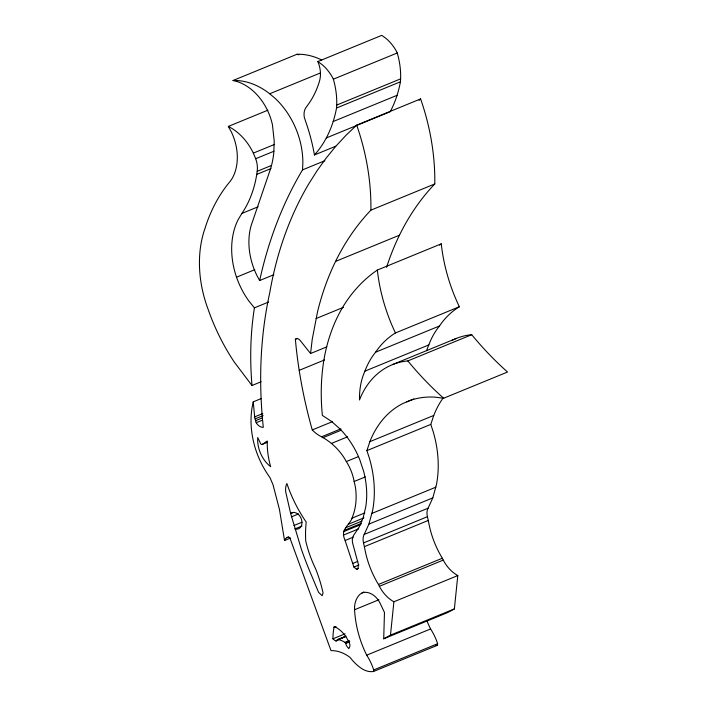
<?xml version="1.0" encoding="UTF-8"?>
<svg xmlns="http://www.w3.org/2000/svg" width="707" height="707" viewBox="0 0 707 707"><rect width="100%" height="100%" fill="white"/><g stroke="black" fill="none" stroke-linecap="round" stroke-linejoin="round"><path stroke-width="1.06" d="M443.36 397.626A108.843 80.854 67.7 0 0 433.762 415.442L430.784 424.403L433.258 431.924A95.463 70.912 67.7 0 1 436.484 484.481L432.808 497.887L428.08 508.2A11.277 8.378 67.7 0 0 427.443 516.693L428.654 522.34A78.733 58.495 67.7 0 0 442.352 558.238L443.262 560.094A32.177 23.905 67.7 0 0 457.791 575.56L454.38 608.913L447.611 612.58L383.715 638.792L384.467 612.439L379.8 602.62A18.355 13.636 67.7 0 0 363.557 592.431L360.42 593.924A23.137 17.189 67.7 0 0 354.516 608.754L354.569 609.743A89.674 66.617 67.7 0 0 364.662 650.873L366.694 655.177A47.042 34.943 67.7 0 1 373.729 669.944L373.57 671.464L373.022 671.562A23.702 17.604 67.7 0 1 359.898 667.293L358.219 665.985A43.348 32.204 67.7 0 1 350.159 657.528L348.692 656.441A39.097 29.04 67.7 0 0 331.009 650.626L290.206 538.787C289.357 535.287 284.939 538.16 284.523 540.528L279.459 509.508L273.026 484.746L270.145 477.985L267.688 474.282A74.907 55.641 67.7 0 1 251.984 408.072L253.256 401.832L261.378 398.509M259.655 280.538A448.15 332.926 67.7 0 1 302.508 169.883L302.861 162.999A69.304 51.478 67.7 0 0 274.908 98.158L269.694 93.766A73.086 54.298 67.7 0 0 233.036 80.51L296.931 54.289A73.086 54.298 67.7 0 1 321.712 59.998M358.493 568.366L356.469 569.206L353.907 567.058L344.813 539.653A14.882 11.056 67.7 0 1 343.478 535.075C342.877 527.413 351.308 523.313 352.749 516.137A55.243 41.033 67.7 0 0 355.347 486.69L354.145 481.485A41.448 30.79 67.7 0 0 346.324 461.565C340.721 451.128 331.981 442.476 321.605 436.785A31.09 23.101 67.7 0 1 312.264 429.927L311.115 425.844A392.376 291.487 67.7 0 1 296.065 346.518L295.358 339.254L297.002 338.476A5.912 4.392 67.7 0 1 300.307 340.606L310.559 353.527L326.784 346.863M317.858 61.562L318.804 64.063A25.125 18.665 67.7 0 1 319.971 79.246L319.458 81.261A99.696 74.067 67.7 0 1 308.977 103.39L306.069 107.393A13.336 9.907 67.7 0 0 304.319 117.389L306.458 123.822A158.554 117.786 67.7 0 1 314.014 152.579L314.438 154.966L317.001 152.005A122.143 90.743 67.7 0 0 333.165 121.533A122.064 90.682 67.7 0 0 336.541 108.012L336.718 105.078A67.041 49.799 67.7 0 0 333.351 79.193L332.546 77.505A37.303 27.714 67.7 0 0 322.065 64.593L317.858 61.562L381.762 35.35L385.96 38.381A37.303 27.714 67.7 0 1 396.441 51.284L397.254 52.981A67.041 49.799 67.7 0 1 400.622 78.857L400.436 81.791A122.064 90.682 67.7 0 1 390.229 111.697L326.325 137.927M383.715 638.792L390.485 635.133L393.896 601.772A32.177 23.905 67.7 0 1 379.367 586.306L378.457 584.459A78.733 58.495 67.7 0 1 364.759 548.552L363.548 542.914A11.277 8.378 67.7 0 1 364.185 534.421L368.913 524.099L372.589 510.693A95.463 70.912 67.7 0 0 369.363 458.136L366.889 450.624L369.867 441.663A108.843 80.854 67.7 0 1 402.999 403.45L410.52 400.295A108.843 80.854 67.7 0 1 435.088 397.148L443.643 398.235L507.538 372.023A286.874 213.107 67.7 0 1 471.728 334.703A95.949 71.283 67.7 0 0 451.64 340.606M373.57 671.464L437.474 645.252L437.624 643.724A47.042 34.943 67.7 0 0 430.59 628.956L428.557 624.661A89.674 66.617 67.7 0 1 426.869 620.684M310.559 353.527L312.238 339.307L317.54 311.76A295.164 219.276 67.7 0 1 335.569 261.404A295.013 219.161 67.7 0 1 370.892 210.156L434.787 183.944A196.723 146.146 67.7 0 0 420.603 98.918L356.699 125.13L345.935 135.355L335.719 146.384L326.095 158.174L317.098 170.696L308.729 183.917A379.588 281.987 67.7 0 0 269.721 292.892A382.664 284.276 67.7 0 0 260.865 391.837A382.558 284.196 67.7 0 0 263.198 426.339L263.287 427.337L262.43 427.311A9.023 6.708 67.7 0 1 256.199 422.724L254.653 416.874L253.256 401.832M261.13 381.753L252.001 385.501A289.897 215.352 67.7 0 1 254.414 307.854L248.917 301.076A68.924 51.196 67.7 0 1 238.109 219.709L241.874 213.443A116.019 86.183 67.7 0 0 256.756 174.39L257.189 171.324A21.581 16.031 67.7 0 0 255.695 158.713L253.345 153.11A50.056 37.188 67.7 0 0 231.657 128.267L228.326 126.429L267.882 110.195M338.026 640.144L335.993 640.975A10.092 7.494 67.7 0 1 332.926 638.81A60.546 44.974 67.7 0 1 333.996 627.436L334.19 626.446A27.069 20.105 67.7 0 1 340.562 630.609L342.029 631.987A27.069 20.105 67.7 0 1 349.832 644.36A5.417 4.021 67.7 0 1 348.798 648.505A8.13 6.036 67.7 0 1 345.67 643.503L345.051 642.389A29.517 21.935 67.7 0 0 338.061 639.473L337.036 640.224M359.518 399.8A67.943 50.471 67.7 0 1 364.927 371.14L365.678 369.151A90.814 67.465 67.7 0 1 375.62 352.174L377.918 348.913A108.33 80.474 67.7 0 1 395.443 332.962L459.347 306.75A149.097 110.76 67.7 0 1 441.256 243.835L377.352 270.056C363.707 279.3 352.395 291.646 343.69 305.601A182.433 135.523 67.7 0 0 324.593 356.116C320.943 375.656 320.395 395.673 322.374 415.433L331.565 421.416L340.155 429.105A73.731 54.775 67.7 0 1 359.792 459.7L363.672 471.445A73.731 54.775 67.7 0 1 365.784 506.742L363.248 517.418L359.174 527.033L353.739 535.155A10.287 7.644 67.7 0 0 352.775 543.648L358.414 564.504L358.069 567.942A2.006 1.485 67.7 0 1 356.469 569.206M426.595 350.699A67.943 50.471 67.7 0 1 428.831 344.928L429.573 342.939A90.814 67.465 67.7 0 1 439.524 325.962L441.813 322.701A108.33 80.474 67.7 0 1 459.338 306.75M419.065 100.376L420.603 98.918M439.515 245.143L441.256 243.835M262.341 444.358L267.273 441.009A67.837 50.391 67.7 0 0 270.648 466.673L268.651 464.994A27.228 20.229 67.7 0 1 257.657 440.205L257.728 437.545L260.636 443.678A1.555 1.158 67.7 0 0 262.341 444.358L267.414 442.282M269.694 93.766L320.412 72.954M333.351 79.193L397.254 52.981M336.718 105.078L400.622 78.857M336.541 108.012L400.436 81.791M253.345 153.11L274.643 144.369M333.165 121.533L397.06 95.321M255.695 158.713L273.954 151.227M257.189 171.324L271.382 165.5M256.756 174.39L270.958 168.566M314.438 154.966L335.737 146.225M302.508 169.883L324.822 160.728M241.874 213.443L258.099 206.789M236.527 277.179L254.785 269.694M273.856 274.714L259.655 280.538L257.092 275.836A58.814 43.693 67.7 0 1 251.135 225.586L270.498 168.964A84.946 63.1 67.7 0 0 273.786 152.792L274.236 141.267L272.451 124.821A49.446 36.729 67.7 0 0 237.791 81.773L233.036 80.51M335.569 261.404L399.464 235.192A295.013 219.161 67.7 0 1 434.787 183.944M254.414 307.854L268.607 302.03M316.056 318.565L343.443 307.333M295.358 339.254L297.382 338.423M299.194 370.335L324.557 359.934M375.62 352.174L439.524 325.962M364.927 371.14L428.831 344.919M254.653 416.874L262.774 413.551M254.997 418.942L263.119 415.61M255.439 420.753L262.536 417.837M392.5 364.609L456.395 338.397M256.199 422.724L262.279 420.232M359.527 399.808A95.949 71.283 67.7 0 1 407.833 360.923L471.728 334.703M312.264 429.927L332.546 421.602M321.605 436.785L340.871 428.884M406.764 401.868L413.86 398.96M323.002 437.677L341.26 430.183M331.389 443.448L347.623 436.793M369.867 441.663L433.762 415.442M366.889 450.624L430.784 424.403M346.324 461.565L358.493 456.572M354.145 481.485L365.298 476.907M293.697 512.292L290.657 513.538L301.385 549.277A314.977 233.99 67.7 0 0 311.707 575.878L318.574 592.325L322.162 595.709L323.055 592.908A116.743 86.722 67.7 0 0 315.667 568.905A97.787 72.644 67.7 0 1 305.724 540.873A98.812 73.404 67.7 0 1 306.211 522.093A118.431 87.977 67.7 0 1 286.874 483.508A14.193 10.543 67.7 0 0 286.344 494.635L290.657 513.538A8.678 6.443 67.7 0 1 301.597 519.742A8.678 6.443 67.7 0 1 294.854 528.951L301.951 526.035M291.54 516.79L298.54 513.918M293.918 525.531L301.924 522.252M286.653 537.735L288.686 536.905M284.523 540.528L290.604 538.027M351.662 518.284L364.847 512.875M371.962 513.388L435.865 487.167M348.719 524.099L363.937 517.86M345.635 527.776L361.86 521.112M344.106 530.444L361.348 523.374M343.682 531.602L360.923 524.532M368.913 524.099L432.808 497.887M343.478 535.075L358.688 528.827M345.193 540.466L353.306 537.134M364.185 534.421L428.08 508.2M363.548 542.914L427.443 516.693M364.45 546.626L428.354 520.414M352.722 563.452L357.795 561.367M353.907 567.058L358.979 564.981M378.457 584.459L442.352 558.238M361.887 592.846L363.919 592.015M379.359 586.306L443.262 560.094M354.569 609.743L378.908 599.748M393.896 601.772L457.791 575.56M333.996 627.436L336.028 626.605M332.926 638.81L345.096 633.817M337.407 639.72L346.094 636.132M337.345 639.791L345.458 636.459M345.184 636.839L337.071 640.171A2.996 2.227 67.7 0 1 335.993 640.975M345.051 642.389L349.108 640.728M345.334 642.707L349.391 641.046M345.67 643.503L349.726 641.841M390.485 635.133L454.38 608.913M366.694 655.177L430.59 628.956M373.729 669.944L437.624 643.724M437.474 645.252L436.917 645.341A23.702 17.604 67.7 0 1 435.742 645.429M296.931 54.289L298.831 54.801M252.001 385.536L234.388 362.214A174.965 129.973 67.7 0 1 208.15 309.401A104.733 77.805 67.7 0 1 205.216 227.76L205.543 226.638A181.752 135.019 67.7 0 1 230.332 181.142L232.188 178.438A45.893 34.086 67.7 0 0 231.383 132.015L228.326 126.429M443.643 398.235A286.874 213.107 67.7 0 1 407.833 360.915M395.443 332.962A149.097 110.76 67.7 0 1 377.352 270.056M356.699 125.13A196.723 146.146 67.7 0 1 370.892 210.156M386.579 267.326A295.164 219.276 67.7 0 1 399.464 235.192"/></g></svg>
